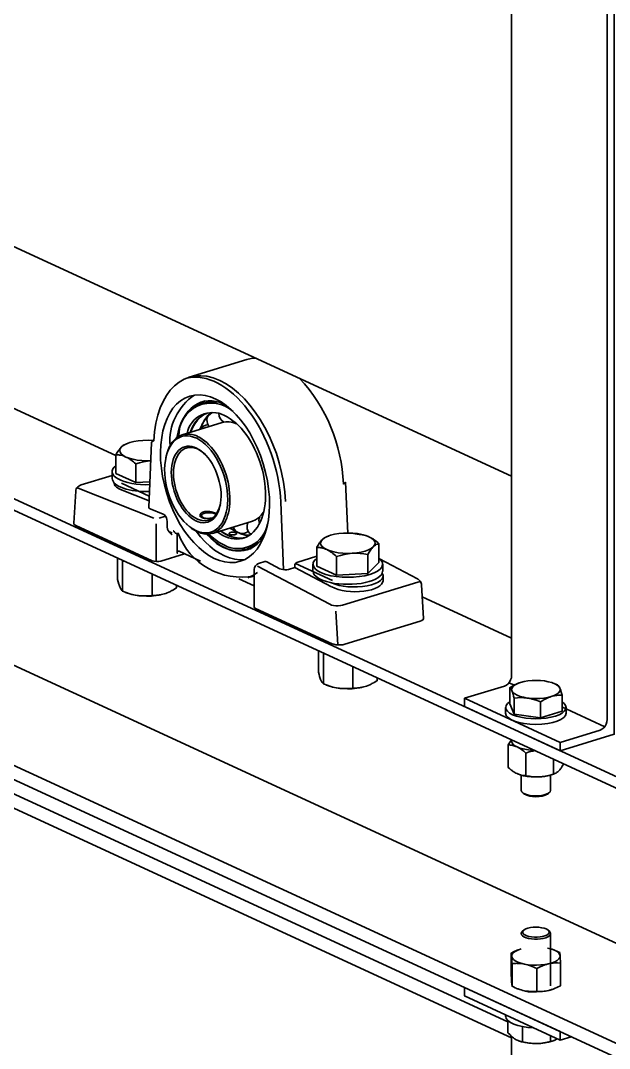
# Model space of a CAD drawing. Header units: millimetres. Extents: x -8400 to 8400, y -5940 to 5940.
# Drawn here: x 4802 to 4965.5, y 3191.5 to 3476.8 of the extents above; entities that cross this region are included whole.
import ezdxf

# ---------------------------------------------------------------- set-up
doc = ezdxf.new("R2010")
doc.units = ezdxf.units.MM
doc.layers.add('粗实线层', color=7, linetype='Continuous', lineweight=35)

msp = doc.modelspace()

# ---------------------------------------------------------------- linework, layer by layer
at = {"layer": '粗实线层', "linetype": 'Continuous', "lineweight": 35}
for points in [[(5429.862, 3051.702), (5429.862, 3053.599), (3411.605, 3984.607), (3427.906, 3989.587)], [(3411.605, 3984.607), (3411.605, 3982.709), (3411.713, 3981.976), (3412.025, 3981.39), (3412.506, 3981.015), (5429.848, 3050.429)], [(3415.693, 3912.533), (3413.26, 3911.334), (3412.732, 3910.979), (3412.27, 3910.477), (3411.911, 3909.865), (3411.683, 3909.194), (3411.605, 3908.517), (3411.605, 3906.619), (5429.862, 2975.612), (5429.862, 2977.51)], [(3412.133, 3910.275), (5430.389, 2979.268)], [(4938.35, 3662.71), (4938.35, 3295.018), (4938.283, 3294.392), (4938.088, 3293.768), (4937.777, 3293.189), (4937.371, 3292.693), (4936.899, 3292.315), (4936.392, 3292.081), (4925.298, 3288.691)], [(4964.906, 3658.013), (4964.906, 3282.768), (4964.839, 3282.142), (4964.644, 3281.518), (4964.333, 3280.939), (4963.927, 3280.443), (4963.455, 3280.065), (4962.948, 3279.83), (4951.854, 3276.441), (4951.854, 3274.101), (4966.864, 3278.687), (4966.864, 3657.109)], [(4478.241, 3562.576), (4938.353, 3350.329)], [(4451.743, 3458.539), (5424.763, 3009.692)], [(4467.611, 3411.505), (4472.831, 3413.1), (4937.333, 3198.829)], [(4938.353, 3194.355), (4467.611, 3411.505), (4467.611, 3372.506)], [(4828.476, 3356.036), (4740.903, 3396.433)], [(4864.866, 3382.707), (4848.812, 3377.801)], [(4867.248, 3383.129), (4866.039, 3382.989), (4864.866, 3382.707)], [(4853.149, 3371.228), (4851.147, 3370.111)], [(4849.101, 3362.493), (4849.688, 3363.885), (4850.397, 3365.115), (4851.219, 3366.167), (4852.144, 3367.029), (4853.161, 3367.691)], [(4849.201, 3362.523), (4849.739, 3363.787), (4850.379, 3364.915), (4851.114, 3365.897), (4851.936, 3366.722), (4852.837, 3367.382), (4853.808, 3367.868)], [(4855.196, 3368.013), (4854.167, 3367.162), (4853.252, 3366.085), (4852.467, 3364.8), (4851.822, 3363.324)], [(4858.019, 3365.218), (4846.914, 3361.825)], [(4854.039, 3367.198), (4853.161, 3366.035), (4852.419, 3364.731), (4851.879, 3363.482)], [(4861.982, 3364.892), (4860.954, 3365.244), (4859.942, 3365.416), (4858.959, 3365.408), (4858.018, 3365.218)], [(4831.714, 3359.451), (4831.217, 3359.261), (4830.821, 3359.075), (4830.626, 3358.955), (4830.43, 3358.815), (4830.233, 3358.653), (4830.034, 3358.469), (4829.985, 3358.419), (4829.935, 3358.368), (4829.91, 3358.342), (4829.886, 3358.316), (4829.861, 3358.289), (4829.836, 3358.262), (4829.737, 3358.151), (4829.638, 3358.035), (4829.442, 3357.789), (4829.247, 3357.524), (4828.86, 3356.944), (4828.477, 3356.308)], [(4838.314, 3354.65), (4836.997, 3354.614), (4835.684, 3354.664), (4834.414, 3354.8), (4833.226, 3355.016), (4832.156, 3355.306), (4831.238, 3355.662), (4830.496, 3356.072), (4829.957, 3356.524), (4829.634, 3357.005), (4829.539, 3357.499), (4829.674, 3357.992), (4830.034, 3358.469), (4830.61, 3358.914), (4831.383, 3359.316), (4832.331, 3359.661), (4833.423, 3359.94), (4834.627, 3360.142), (4835.908, 3360.263), (4837.465, 3360.296), (4839.008, 3360.209)], [(4839.006, 3360.156), (4838.555, 3359.934), (4838.385, 3359.643), (4837.601, 3341.616), (4837.695, 3341.419), (4837.981, 3341.25), (4841.601, 3339.82), (4841.94, 3339.606), (4842.249, 3339.249), (4842.496, 3338.789), (4842.655, 3338.271), (4842.71, 3337.75), (4842.71, 3336.365), (4842.713, 3336.264), (4842.718, 3336.166), (4842.728, 3336.07), (4842.742, 3335.975), (4842.758, 3335.882), (4842.778, 3335.791), (4842.79, 3335.747), (4842.802, 3335.702), (4842.815, 3335.658), (4842.829, 3335.615), (4842.891, 3335.447), (4842.963, 3335.288), (4843.043, 3335.139), (4843.132, 3334.997), (4843.18, 3334.929), (4843.229, 3334.863), (4843.279, 3334.797), (4843.331, 3334.734), (4843.438, 3334.612), (4843.549, 3334.496), (4843.663, 3334.383), (4843.779, 3334.274), (4843.838, 3334.221), (4843.897, 3334.167), (4843.927, 3334.141), (4843.957, 3334.115), (4843.971, 3334.101), (4843.986, 3334.088), (4844.001, 3334.075), (4844.016, 3334.062)], [(4833.997, 3348.54), (4828.477, 3351.086), (4828.477, 3356.308), (4828.816, 3356.289), (4829.158, 3356.254), (4829.243, 3356.243), (4829.33, 3356.231), (4829.415, 3356.218), (4829.502, 3356.203), (4829.674, 3356.172), (4829.847, 3356.135), (4830.193, 3356.048), (4830.54, 3355.941), (4830.888, 3355.812), (4831.238, 3355.662), (4831.588, 3355.489), (4831.939, 3355.295), (4831.983, 3355.268), (4832.027, 3355.242), (4832.071, 3355.216), (4832.115, 3355.189), (4832.203, 3355.134), (4832.291, 3355.079), (4832.465, 3354.964), (4832.638, 3354.845), (4832.982, 3354.596), (4833.323, 3354.331), (4833.661, 3354.052), (4833.997, 3353.762)], [(4853.211, 3356.408), (4852.167, 3357.271), (4851.094, 3357.894)], [(4837.912, 3348.776), (4833.997, 3348.54), (4833.997, 3353.762), (4835.061, 3354.086), (4836.133, 3354.349), (4836.673, 3354.454), (4837.217, 3354.54), (4838.167, 3354.64)], [(4842.426, 3355.855), (4842.354, 3355.528)], [(4827.434, 3350.535), (4818.814, 3347.902), (4818.481, 3347.78), (4818.177, 3347.609), (4817.881, 3347.369), (4817.628, 3347.074), (4817.465, 3346.795), (4817.367, 3346.491), (4817.351, 3346.351), (4817.35, 3346.208)], [(4827.434, 3351.607), (4827.434, 3349.658)], [(4827.972, 3348.464), (4827.972, 3348.35)], [(4837.684, 3343.529), (4829.779, 3346.653), (4829.145, 3346.944), (4828.638, 3347.266), (4828.27, 3347.612), (4828.046, 3347.976), (4827.972, 3348.35)], [(4837.74, 3344.826), (4830.014, 3348.39)], [(4847.551, 3328.779), (4840.948, 3326.762), (4840.368, 3326.647), (4839.714, 3326.624), (4839.087, 3326.696), (4838.581, 3326.853), (4817.342, 3336.651), (4817.023, 3336.84), (4816.829, 3337.052), (4816.773, 3337.274), (4817.318, 3346.17)], [(4817.686, 3347.152), (4817.983, 3347.005), (4839.033, 3338.686)], [(4875.051, 3324.363), (4874.267, 3343.118)], [(4840.492, 3338.704), (4842.254, 3339.242)], [(4856.37, 3339.966), (4856.316, 3339.992), (4856.235, 3340.028), (4856.15, 3340.064), (4856.061, 3340.099), (4855.966, 3340.135), (4855.918, 3340.152), (4855.868, 3340.169), (4855.818, 3340.187), (4855.767, 3340.204), (4855.663, 3340.237), (4855.555, 3340.269), (4855.445, 3340.3), (4855.332, 3340.331), (4855.303, 3340.338), (4855.275, 3340.345), (4855.245, 3340.353), (4855.217, 3340.36), (4855.157, 3340.374), (4855.099, 3340.387), (4854.98, 3340.413), (4854.86, 3340.436), (4854.739, 3340.458), (4854.617, 3340.478), (4854.555, 3340.487), (4854.494, 3340.496), (4854.431, 3340.503), (4854.369, 3340.511), (4854.245, 3340.523), (4854.122, 3340.533), (4854, 3340.541), (4853.879, 3340.545), (4853.758, 3340.546), (4853.638, 3340.545), (4853.579, 3340.543), (4853.519, 3340.54), (4853.461, 3340.536), (4853.403, 3340.532), (4853.29, 3340.521), (4853.179, 3340.506), (4853.071, 3340.488), (4852.966, 3340.467), (4852.915, 3340.455), (4852.864, 3340.442), (4852.839, 3340.435), (4852.814, 3340.429), (4852.789, 3340.422), (4852.765, 3340.414), (4852.67, 3340.383), (4852.58, 3340.349), (4852.494, 3340.312), (4852.413, 3340.272), (4852.336, 3340.229), (4852.264, 3340.184), (4852.197, 3340.136), (4852.135, 3340.086), (4852.079, 3340.035), (4852.029, 3339.981), (4851.984, 3339.926), (4851.944, 3339.869), (4851.936, 3339.855), (4851.927, 3339.84), (4851.919, 3339.825), (4851.911, 3339.811), (4851.897, 3339.781), (4851.883, 3339.752), (4851.862, 3339.692), (4851.846, 3339.633), (4851.836, 3339.573), (4851.833, 3339.513), (4851.833, 3339.483), (4851.835, 3339.453), (4851.839, 3339.423), (4851.844, 3339.394), (4851.858, 3339.335), (4851.879, 3339.277), (4851.905, 3339.221), (4851.937, 3339.166), (4851.975, 3339.113), (4852.019, 3339.061), (4852.043, 3339.035), (4852.069, 3339.01), (4852.096, 3338.986), (4852.125, 3338.962), (4852.185, 3338.917), (4852.251, 3338.874), (4852.322, 3338.834), (4852.399, 3338.796), (4852.48, 3338.761), (4852.566, 3338.729), (4852.655, 3338.7), (4852.749, 3338.674), (4852.846, 3338.652), (4852.947, 3338.632), (4852.973, 3338.627), (4852.999, 3338.623), (4853.026, 3338.619), (4853.053, 3338.615), (4853.106, 3338.608), (4853.161, 3338.601), (4853.271, 3338.59), (4853.383, 3338.583), (4853.498, 3338.578), (4853.615, 3338.575), (4853.675, 3338.575), (4853.734, 3338.576), (4853.795, 3338.577), (4853.856, 3338.579), (4853.978, 3338.585), (4854.1, 3338.593), (4854.222, 3338.603), (4854.345, 3338.615), (4854.468, 3338.63), (4854.592, 3338.646), (4854.623, 3338.651), (4854.654, 3338.655), (4854.685, 3338.66), (4854.716, 3338.664), (4854.777, 3338.674), (4854.838, 3338.684), (4855.027, 3338.718)], [(4852.357, 3339.726), (4852.049, 3339.466), (4851.888, 3339.278), (4851.833, 3339.082)], [(4856.336, 3339.744), (4856.208, 3339.832), (4856.054, 3339.912)], [(4866.378, 3337.858), (4867.264, 3338.226), (4868.083, 3338.769), (4868.826, 3339.477), (4869.482, 3340.344)], [(4839.643, 3326.627), (4839.643, 3337.077)], [(4847.973, 3337.138), (4848.215, 3336.908)], [(4855.274, 3334.466), (4866.378, 3337.859)], [(4843.289, 3334.785), (4843.673, 3334.772), (4844.071, 3334.532)], [(4845.517, 3334.416), (4845.517, 3328.938), (4845.588, 3329.295), (4845.782, 3329.491), (4846.048, 3329.473), (4851.992, 3326.731)], [(4864.268, 3327.214), (4862.897, 3327.144), (4861.486, 3327.288), (4860.049, 3327.645), (4858.599, 3328.212), (4857.225, 3328.937), (4855.863, 3329.841), (4854.522, 3330.914), (4853.216, 3332.148), (4851.954, 3333.534), (4850.747, 3335.058)], [(4863.732, 3333.093), (4862.52, 3333.073), (4861.271, 3333.271), (4860.001, 3333.684), (4858.725, 3334.308), (4857.461, 3335.134)], [(4864.368, 3333.307), (4863.291, 3333.168), (4862.175, 3333.212), (4861.032, 3333.436), (4859.874, 3333.839), (4858.713, 3334.417), (4857.562, 3335.164)], [(4860.182, 3335.965), (4861.542, 3335.101), (4862.912, 3334.475), (4864.271, 3334.093), (4865.6, 3333.963)], [(4860.315, 3335.805), (4861.294, 3335.23), (4863.132, 3334.361), (4865.001, 3333.814)], [(4887.482, 3333.726), (4886.985, 3333.536), (4886.588, 3333.349), (4886.394, 3333.23), (4886.198, 3333.09), (4886, 3332.928), (4885.802, 3332.743), (4885.752, 3332.694), (4885.703, 3332.643), (4885.678, 3332.617), (4885.653, 3332.591), (4885.628, 3332.564), (4885.603, 3332.537), (4885.504, 3332.426), (4885.406, 3332.31), (4885.21, 3332.063), (4885.014, 3331.799), (4884.628, 3331.219), (4884.245, 3330.583)], [(4891.675, 3334.538), (4892.225, 3334.56), (4892.772, 3334.561), (4893.316, 3334.541), (4893.856, 3334.501), (4894.928, 3334.367), (4895.992, 3334.172), (4896.33, 3334.152), (4896.672, 3334.118), (4896.758, 3334.107), (4896.844, 3334.095), (4896.93, 3334.082), (4897.016, 3334.067), (4897.189, 3334.036), (4897.361, 3333.999), (4897.707, 3333.912), (4898.055, 3333.805), (4898.403, 3333.676), (4898.752, 3333.526), (4899.102, 3333.353), (4899.454, 3333.158), (4899.498, 3333.132), (4899.542, 3333.106), (4899.586, 3333.079), (4899.63, 3333.053), (4899.718, 3332.998), (4899.805, 3332.942), (4899.979, 3332.828), (4900.152, 3332.709), (4900.496, 3332.459), (4900.837, 3332.194), (4901.176, 3331.916), (4901.512, 3331.626)], [(4898.299, 3333.717), (4898.275, 3333.726)], [(4889.765, 3322.815), (4884.245, 3325.36), (4884.245, 3330.583), (4884.584, 3330.563), (4884.925, 3330.529), (4885.011, 3330.518), (4885.097, 3330.506), (4885.183, 3330.492), (4885.269, 3330.478), (4885.442, 3330.446), (4885.614, 3330.41), (4885.96, 3330.323), (4886.307, 3330.215), (4886.656, 3330.087), (4887.005, 3329.936), (4887.355, 3329.764), (4887.707, 3329.569), (4887.751, 3329.543), (4887.795, 3329.517), (4887.839, 3329.491), (4887.883, 3329.464), (4887.971, 3329.409), (4888.058, 3329.354), (4888.232, 3329.239), (4888.406, 3329.12), (4888.749, 3328.871), (4889.091, 3328.606), (4889.429, 3328.327), (4889.765, 3328.037)], [(4898.398, 3328.558), (4898.782, 3329.196), (4899.168, 3329.775), (4899.363, 3330.04), (4899.559, 3330.286), (4899.757, 3330.512), (4899.955, 3330.719), (4900.004, 3330.767), (4900.054, 3330.814), (4900.079, 3330.837), (4900.104, 3330.859), (4900.128, 3330.881), (4900.153, 3330.903), (4900.252, 3330.987), (4900.351, 3331.066), (4900.547, 3331.206), (4900.742, 3331.325), (4901.129, 3331.508), (4901.512, 3331.626), (4901.512, 3326.403), (4898.398, 3323.336)], [(4863.449, 3329.993), (4865.985, 3330.194)], [(4878.146, 3325.017), (4878.13, 3325.414), (4878.201, 3325.839), (4878.427, 3326.203), (4878.749, 3326.409), (4884.245, 3328.088)], [(4828.939, 3327.624), (4828.939, 3321.662), (4829.111, 3321.003), (4829.283, 3320.402), (4829.37, 3320.127), (4829.458, 3319.87), (4829.546, 3319.632), (4829.634, 3319.415), (4829.656, 3319.364), (4829.679, 3319.314), (4829.69, 3319.29), (4829.7, 3319.266), (4829.711, 3319.242), (4829.723, 3319.219), (4829.767, 3319.13), (4829.811, 3319.046), (4829.898, 3318.895), (4829.985, 3318.765), (4830.158, 3318.56), (4830.329, 3318.421)], [(4830.329, 3326.682), (4830.24, 3327.031)], [(4830.857, 3326.75), (4830.329, 3326.682), (4830.329, 3318.421), (4831.335, 3318.017), (4832.351, 3317.674), (4832.862, 3317.528), (4833.376, 3317.401), (4833.894, 3317.295), (4834.414, 3317.21), (4835.684, 3317.074), (4836.997, 3317.024), (4838.314, 3317.06), (4839.594, 3317.181), (4840.798, 3317.383), (4841.891, 3317.661)], [(4867.751, 3325.376), (4887.873, 3314.764), (4888.354, 3314.567), (4888.935, 3314.424), (4889.575, 3314.344), (4890.232, 3314.333), (4890.862, 3314.392), (4891.421, 3314.517), (4912.305, 3320.897), (4912.676, 3321.038), (4912.962, 3321.21)], [(4878.339, 3326.098), (4888.601, 3321.364)], [(4883.202, 3325.882), (4883.202, 3323.932)], [(4913.302, 3320.151), (4913.312, 3320.244), (4913.313, 3320.336), (4913.255, 3320.651), (4913.124, 3320.95), (4912.976, 3321.191), (4912.799, 3321.405), (4912.597, 3321.59), (4912.374, 3321.747), (4912.307, 3321.786), (4912.238, 3321.824), (4901.677, 3327.394)], [(4902.554, 3323.932), (4902.554, 3325.882)], [(4838.5, 3323.214), (4838.5, 3317.252), (4837.496, 3317.137), (4836.48, 3317.083), (4835.969, 3317.084), (4835.453, 3317.104), (4835.195, 3317.123), (4834.935, 3317.146), (4834.87, 3317.153), (4834.805, 3317.16), (4834.74, 3317.168), (4834.675, 3317.175), (4834.544, 3317.192), (4834.414, 3317.21), (4832.97, 3317.486), (4831.714, 3317.872), (4831.175, 3318.078)], [(4865.117, 3322.101), (4866.501, 3322.754), (4867.802, 3323.623)], [(4865.776, 3322.278), (4866.884, 3322.616)], [(4902.67, 3321.325), (4902.67, 3322.602)], [(4845.282, 3320.086), (4845.282, 3319.324), (4844.866, 3319.061), (4844.446, 3318.809), (4844.341, 3318.748), (4844.235, 3318.688), (4844.129, 3318.63), (4844.023, 3318.572), (4843.811, 3318.46), (4843.599, 3318.352), (4843.174, 3318.149), (4842.748, 3317.966), (4842.32, 3317.803), (4841.891, 3317.661), (4841.46, 3317.541), (4841.028, 3317.441), (4840.974, 3317.43), (4840.92, 3317.42), (4840.866, 3317.409), (4840.812, 3317.399), (4840.704, 3317.381), (4840.597, 3317.363), (4840.383, 3317.332), (4840.17, 3317.306), (4839.747, 3317.268), (4839.328, 3317.247), (4838.912, 3317.243), (4838.5, 3317.252)], [(4866.884, 3319.861), (4862.596, 3321.839)], [(4842.507, 3317.872), (4842.54, 3317.885)], [(4938.345, 3305.355), (4913.495, 3316.818)], [(4890.077, 3303.486), (4889.531, 3312.886)], [(4884.707, 3301.899), (4884.707, 3295.937), (4884.878, 3295.278), (4885.051, 3294.677), (4885.138, 3294.401), (4885.225, 3294.144), (4885.313, 3293.907), (4885.402, 3293.69), (4885.424, 3293.638), (4885.446, 3293.589), (4885.457, 3293.564), (4885.468, 3293.54), (4885.479, 3293.517), (4885.49, 3293.494), (4885.534, 3293.405), (4885.578, 3293.321), (4885.666, 3293.17), (4885.753, 3293.039), (4885.925, 3292.835), (4886.096, 3292.696)], [(4886.096, 3300.957), (4886.008, 3301.305)], [(4886.624, 3301.025), (4886.096, 3300.957), (4886.096, 3292.696), (4887.103, 3292.292), (4888.118, 3291.949), (4888.63, 3291.803), (4889.144, 3291.677), (4889.661, 3291.57), (4890.181, 3291.485), (4891.452, 3291.349), (4892.765, 3291.299), (4894.081, 3291.334), (4895.361, 3291.456), (4896.566, 3291.658), (4897.658, 3291.936)], [(4894.267, 3297.489), (4894.267, 3291.527), (4893.263, 3291.411), (4892.248, 3291.358), (4891.737, 3291.359), (4891.221, 3291.379), (4890.962, 3291.398), (4890.703, 3291.421), (4890.638, 3291.428), (4890.573, 3291.435), (4890.508, 3291.442), (4890.442, 3291.45), (4890.312, 3291.467), (4890.181, 3291.485), (4888.737, 3291.761), (4887.482, 3292.147), (4886.943, 3292.352)], [(4901.05, 3294.36), (4901.05, 3293.599), (4900.634, 3293.336), (4900.214, 3293.084), (4900.108, 3293.023), (4900.003, 3292.963), (4899.897, 3292.904), (4899.791, 3292.846), (4899.579, 3292.734), (4899.367, 3292.626), (4898.942, 3292.424), (4898.516, 3292.241), (4898.088, 3292.078), (4897.658, 3291.936), (4897.228, 3291.816), (4896.796, 3291.716), (4896.742, 3291.705), (4896.687, 3291.694), (4896.633, 3291.684), (4896.579, 3291.674), (4896.472, 3291.655), (4896.364, 3291.638), (4896.151, 3291.607), (4895.938, 3291.581), (4895.515, 3291.542), (4895.095, 3291.522), (4894.68, 3291.517), (4894.267, 3291.527)], [(4898.275, 3292.147), (4898.308, 3292.159)], [(4939.096, 3292.334), (4937.644, 3293.004)], [(4940.853, 3293.071), (4940.472, 3292.944), (4940.091, 3292.8), (4939.712, 3292.637), (4939.334, 3292.457), (4939.146, 3292.361), (4938.957, 3292.262), (4938.863, 3292.21), (4938.769, 3292.157), (4938.675, 3292.105), (4938.581, 3292.051), (4938.208, 3291.827), (4937.838, 3291.592)], [(4939.073, 3284.278), (4937.838, 3287.158), (4937.838, 3291.592), (4937.99, 3291.468), (4938.144, 3291.287), (4938.221, 3291.171), (4938.299, 3291.037), (4938.377, 3290.883), (4938.456, 3290.709), (4938.476, 3290.663), (4938.495, 3290.615), (4938.515, 3290.566), (4938.535, 3290.516), (4938.574, 3290.412), (4938.613, 3290.304), (4938.691, 3290.075), (4938.768, 3289.83), (4938.922, 3289.296), (4939.073, 3288.711)], [(4940.305, 3292.884), (4940.276, 3292.872)], [(4950.381, 3292.7), (4949.899, 3292.884)], [(4951.854, 3276.441), (4925.298, 3288.691), (4925.298, 3286.351), (4951.854, 3274.101)], [(4946.337, 3287.673), (4946.706, 3287.906), (4947.079, 3288.13), (4947.173, 3288.185), (4947.267, 3288.238), (4947.361, 3288.29), (4947.455, 3288.341), (4947.643, 3288.441), (4947.832, 3288.538), (4948.21, 3288.717), (4948.589, 3288.88), (4948.969, 3289.025), (4949.351, 3289.15), (4949.733, 3289.258), (4950.118, 3289.346), (4950.166, 3289.356), (4950.214, 3289.365), (4950.262, 3289.375), (4950.31, 3289.383), (4950.406, 3289.4), (4950.501, 3289.416), (4950.691, 3289.443), (4950.88, 3289.466), (4951.256, 3289.5), (4951.629, 3289.519), (4951.998, 3289.523), (4952.365, 3289.514), (4952.365, 3285.08), (4946.337, 3283.238)], [(4936.687, 3286.119), (4936.687, 3284.56)], [(4964.2, 3280.754), (4952.26, 3286.262)], [(4953.516, 3284.56), (4953.516, 3286.119)], [(4937.428, 3275.74), (4937.769, 3276.307), (4938.113, 3276.822), (4938.36, 3277.152)], [(4944.669, 3274.239), (4943.574, 3274.3), (4942.52, 3274.427), (4941.536, 3274.617), (4940.648, 3274.866), (4939.881, 3275.166), (4939.255, 3275.508), (4938.787, 3275.885), (4938.49, 3276.286), (4938.372, 3276.699), (4938.437, 3277.114)], [(4942.334, 3267.183), (4942.035, 3267.199), (4941.735, 3267.229), (4941.432, 3267.274), (4941.126, 3267.334), (4940.972, 3267.37), (4940.817, 3267.412), (4940.739, 3267.434), (4940.661, 3267.457), (4940.622, 3267.469), (4940.583, 3267.482), (4940.544, 3267.494), (4940.505, 3267.508), (4940.193, 3267.623), (4939.881, 3267.757), (4939.57, 3267.91), (4939.261, 3268.081), (4938.953, 3268.27), (4938.645, 3268.476), (4938.491, 3268.586), (4938.338, 3268.699), (4938.261, 3268.757), (4938.185, 3268.816), (4938.108, 3268.875), (4938.032, 3268.936), (4937.728, 3269.186), (4937.428, 3269.446), (4937.428, 3275.74), (4937.728, 3275.723), (4938.032, 3275.693), (4938.108, 3275.683), (4938.185, 3275.671), (4938.261, 3275.66), (4938.338, 3275.647), (4938.491, 3275.619), (4938.645, 3275.587), (4938.953, 3275.509), (4939.261, 3275.414), (4939.57, 3275.299), (4939.881, 3275.166), (4940.193, 3275.012), (4940.505, 3274.839), (4940.544, 3274.816), (4940.583, 3274.793), (4940.622, 3274.769), (4940.661, 3274.745), (4940.739, 3274.697), (4940.817, 3274.647), (4940.972, 3274.545), (4941.126, 3274.44), (4941.432, 3274.218), (4941.735, 3273.983), (4942.035, 3273.735), (4942.334, 3273.477)], [(4944.926, 3274.128), (4944.231, 3273.998), (4943.277, 3273.765), (4942.334, 3273.477), (4942.334, 3267.183), (4943.279, 3267.009), (4944.233, 3266.89), (4944.713, 3266.855), (4945.196, 3266.837), (4945.682, 3266.837), (4946.171, 3266.857), (4945.001, 3266.825), (4943.834, 3266.871), (4942.705, 3266.991), (4941.649, 3267.183), (4940.698, 3267.441), (4939.881, 3267.757)], [(4950.008, 3271.776), (4950.008, 3267.646), (4949.065, 3267.359), (4948.112, 3267.125), (4947.631, 3267.031), (4947.148, 3266.954), (4946.904, 3266.923), (4946.661, 3266.897), (4946.538, 3266.885), (4946.416, 3266.874), (4946.293, 3266.865), (4946.171, 3266.857), (4947.54, 3266.997), (4948.802, 3267.241), (4949.899, 3267.579), (4950.343, 3267.749)], [(4952.776, 3270.499), (4952.776, 3270.373), (4952.435, 3269.807), (4952.092, 3269.292), (4951.918, 3269.057), (4951.744, 3268.838), (4951.656, 3268.734), (4951.568, 3268.636), (4951.524, 3268.588), (4951.48, 3268.542), (4951.436, 3268.496), (4951.392, 3268.452), (4951.215, 3268.288), (4951.04, 3268.144), (4950.866, 3268.02), (4950.693, 3267.913), (4950.349, 3267.751), (4950.008, 3267.646)], [(4940.283, 3267.587), (4940.305, 3267.579)], [(4941.008, 3267.346), (4941.008, 3263.103)], [(4949.196, 3263.103), (4949.196, 3267.346)], [(4941.733, 3224.29), (4941.358, 3223.973), (4941.095, 3223.667), (4941.008, 3223.348), (4941.098, 3223.028), (4941.363, 3222.723), (4941.792, 3222.446), (4942.364, 3222.207), (4943.056, 3222.019), (4943.838, 3221.888), (4944.674, 3221.821), (4945.529, 3221.821), (4946.365, 3221.888), (4947.147, 3222.019), (4947.839, 3222.207), (4948.412, 3222.446), (4948.84, 3222.723), (4949.105, 3223.028), (4949.196, 3223.348), (4949.108, 3223.667), (4948.845, 3223.972)], [(4948.845, 3223.973), (4948.471, 3224.29)], [(4949.196, 3208.807), (4949.196, 3223.35)], [(4941.907, 3207.467), (4941.474, 3207.565), (4941.043, 3207.68), (4940.612, 3207.815), (4940.183, 3207.965), (4939.969, 3208.047), (4939.755, 3208.133), (4939.649, 3208.178), (4939.542, 3208.223), (4939.435, 3208.269), (4939.329, 3208.316), (4938.905, 3208.511), (4938.486, 3208.717), (4938.486, 3215.011), (4938.905, 3215.048), (4939.329, 3215.072), (4939.435, 3215.076), (4939.542, 3215.079), (4939.649, 3215.081), (4939.755, 3215.082), (4939.969, 3215.081), (4940.183, 3215.076), (4940.612, 3215.053), (4941.043, 3215.013), (4941.474, 3214.954), (4941.907, 3214.876), (4942.984, 3214.702), (4944.126, 3214.6), (4945.297, 3214.575), (4946.462, 3214.626), (4947.587, 3214.752), (4948.635, 3214.95), (4949.057, 3215.038), (4949.476, 3215.106), (4949.892, 3215.155), (4950.306, 3215.186), (4951.128, 3215.201), (4951.943, 3215.158), (4951.916, 3215.747), (4951.887, 3216.286), (4951.873, 3216.533), (4951.859, 3216.764), (4951.852, 3216.873), (4951.845, 3216.978), (4951.841, 3217.029), (4951.838, 3217.079), (4951.834, 3217.127), (4951.83, 3217.174), (4951.816, 3217.35), (4951.801, 3217.506), (4951.788, 3217.642), (4951.773, 3217.76), (4951.745, 3217.947), (4951.717, 3218.075), (4951.301, 3218.28), (4950.882, 3218.473), (4950.459, 3218.655), (4950.033, 3218.822), (4949.818, 3218.9), (4949.602, 3218.974), (4949.494, 3219.01), (4949.385, 3219.044), (4949.331, 3219.061), (4949.276, 3219.078), (4949.222, 3219.094), (4949.167, 3219.11), (4948.731, 3219.227), (4948.297, 3219.325)], [(4938.486, 3215.011), (4938.458, 3215.602), (4938.43, 3216.14), (4938.416, 3216.387), (4938.402, 3216.618), (4938.388, 3216.831), (4938.373, 3217.027), (4938.51, 3216.59), (4938.846, 3216.168), (4939.372, 3215.774), (4940.073, 3215.421), (4940.926, 3215.118), (4941.907, 3214.876), (4942.341, 3214.779), (4942.777, 3214.661), (4942.831, 3214.645), (4942.886, 3214.629), (4942.94, 3214.612), (4942.995, 3214.596), (4943.103, 3214.561), (4943.212, 3214.526), (4943.428, 3214.452), (4943.643, 3214.373), (4944.069, 3214.206), (4944.492, 3214.025), (4944.911, 3213.832), (4945.328, 3213.626)], [(4949.196, 3219.106), (4950.076, 3218.803), (4950.799, 3218.447), (4951.342, 3218.048), (4951.69, 3217.619), (4951.83, 3217.174), (4951.762, 3216.734), (4951.491, 3216.306), (4951.027, 3215.901), (4950.382, 3215.533), (4949.576, 3215.212), (4948.635, 3214.95), (4948.53, 3214.925), (4948.424, 3214.899), (4948.319, 3214.871), (4948.213, 3214.842), (4948.003, 3214.781), (4947.794, 3214.716), (4947.377, 3214.572), (4946.962, 3214.412), (4946.141, 3214.045), (4945.328, 3213.626), (4945.328, 3207.332), (4946.142, 3207.29), (4946.964, 3207.304), (4947.378, 3207.335), (4947.795, 3207.385), (4948.214, 3207.453), (4948.635, 3207.541), (4948.74, 3207.566), (4948.846, 3207.592), (4948.951, 3207.62), (4949.057, 3207.648), (4949.267, 3207.709), (4949.477, 3207.775), (4949.894, 3207.918), (4950.308, 3208.078), (4951.13, 3208.445), (4951.943, 3208.864), (4951.943, 3215.158)], [(4950.121, 3218.789), (4949.899, 3218.874)], [(4954.905, 3194.706), (4951.854, 3193.774), (4951.854, 3196.113), (4925.298, 3208.364), (4925.298, 3206.024), (4951.854, 3193.774)], [(4940.083, 3208.003), (4940.305, 3207.919)], [(4945.328, 3207.332), (4944.911, 3207.296), (4944.492, 3207.272), (4944.069, 3207.262), (4943.643, 3207.268), (4943.428, 3207.276), (4943.212, 3207.29), (4943.103, 3207.298), (4942.995, 3207.308), (4942.94, 3207.313), (4942.886, 3207.318), (4942.831, 3207.324), (4942.777, 3207.33), (4942.341, 3207.389), (4941.907, 3207.467), (4942.984, 3207.293), (4944.126, 3207.191), (4945.297, 3207.166), (4946.462, 3207.217), (4947.587, 3207.343), (4948.635, 3207.541), (4949.297, 3207.716), (4949.899, 3207.919), (4950.042, 3207.973)], [(4944.847, 3207.166), (4943.897, 3207.131), (4943, 3207.191), (4942.193, 3207.345), (4941.512, 3207.585)], [(4936.687, 3200.77), (4936.687, 3200.333)], [(4941.412, 3197.494), (4941.412, 3193.331), (4940.91, 3193.406), (4940.403, 3193.538), (4940.148, 3193.629), (4939.89, 3193.739), (4939.632, 3193.867), (4939.372, 3194.016), (4939.307, 3194.056), (4939.242, 3194.097), (4939.177, 3194.14), (4939.112, 3194.184), (4938.983, 3194.275), (4938.853, 3194.37), (4938.596, 3194.574), (4938.34, 3194.794), (4937.834, 3195.279), (4937.333, 3195.814), (4937.333, 3199.12)], [(4938.35, 3194.786), (4938.35, 2827.094), (4938.283, 2826.468), (4938.088, 2825.844), (4937.777, 2825.264), (4937.371, 2824.769), (4936.899, 2824.39), (4936.392, 2824.156), (4925.298, 2820.766), (4951.854, 2808.516)], [(4940.18, 3193.617), (4940.305, 3193.569), (4941.143, 3193.298), (4942.087, 3193.082), (4943.114, 3192.928), (4944.193, 3192.838), (4945.297, 3192.816), (4945.792, 3192.831), (4946.284, 3192.865), (4946.773, 3192.918), (4947.259, 3192.988), (4948.225, 3193.174), (4949.182, 3193.416)], [(4949.899, 3193.569), (4950.097, 3193.645)]]:
    msp.add_lwpolyline(points, dxfattribs=at)
for points in [[(4892.846, 3334.558), (4892.257, 3348.651), (4892.099, 3348.403), (4891.636, 3348.19, 0.1802512), (4879.448, 3377.502)], [(4854.222, 3334.266), (4855.649, 3332.998), (4857.115, 3331.953), (4858.599, 3331.145, 0.4970576), (4870.577, 3336.984)], [(4844.365, 3335.166), (4844.379, 3335.16), (4844.435, 3335.128), (4844.525, 3335.06), (4844.641, 3334.952), (4844.768, 3334.806), (4844.871, 3334.667), (4844.981, 3334.499), (4845.25, 3334.39), (4845.747, 3334.474, 0.3684382), (4866.884, 3322.689)], [(4869.724, 3333.966, -0.4183322), (4858.599, 3330.551), (4857.323, 3331.229), (4856.059, 3332.076), (4854.816, 3333.088), (4853.608, 3334.253)], [(4862.979, 3334.45, 0.1260225), (4864.231, 3334.507, 0.1105193), (4865.19, 3335.052)], [(4913.324, 3320.217), (4913.869, 3310.822), (4913.771, 3310.538), (4913.451, 3310.279), (4912.941, 3310.067), (4892.058, 3303.686), (4891.496, 3303.556), (4890.864, 3303.486), (4890.205, 3303.48), (4889.562, 3303.537), (4888.981, 3303.655), (4888.5, 3303.826), (4867.262, 3313.623), (4866.981, 3313.811), (4866.884, 3314.022), (4866.884, 3324.472, -0.3298032), (4868.075, 3326.081), (4869.837, 3326.619), (4870.099, 3326.639), (4870.377, 3326.546), (4873.996, 3324.637), (4874.389, 3324.483), (4874.872, 3324.383), (4875.397, 3324.347), (4875.912, 3324.378), (4876.368, 3324.474), (4878.146, 3325.017), (4888.365, 3319.628)], [(4952.365, 3289.514), (4952.213, 3290.1), (4952.06, 3290.634), (4951.982, 3290.879), (4951.904, 3291.108), (4951.827, 3291.319), (4951.748, 3291.512, 0.1137502), (4951.13, 3292.395), (4950.379, 3292.7)], [(4941.358, 3262.48), (4941.733, 3262.163, 0.2479342), (4948.471, 3262.163), (4948.845, 3262.48)], [(4941.008, 3219.106), (4940.076, 3218.782), (4939.323, 3218.397), (4938.777, 3217.966), (4938.457, 3217.504), (4938.373, 3217.027, 0.0265751), (4938.26, 3217.929)], [(4940.305, 3218.874), (4940.162, 3218.819), (4939.898, 3218.714), (4939.075, 3218.348), (4938.26, 3217.929), (4938.26, 3211.634), (4938.288, 3211.044), (4938.317, 3210.505), (4938.33, 3210.258), (4938.344, 3210.028), (4938.359, 3209.814), (4938.373, 3209.618, 0.0264968), (4938.486, 3208.717)], [(4941.412, 3193.331, 0.0704332), (4945.297, 3192.816), (4946.462, 3192.867), (4947.587, 3192.993), (4948.635, 3193.191), (4949.576, 3193.454), (4950.382, 3193.775), (4951.027, 3194.143), (4950.792, 3193.989), (4950.557, 3193.854), (4950.528, 3193.839), (4950.498, 3193.824), (4950.469, 3193.809), (4950.44, 3193.794), (4950.381, 3193.766), (4950.323, 3193.739), (4950.206, 3193.688), (4950.091, 3193.642), (4949.86, 3193.563), (4949.633, 3193.5), (4949.406, 3193.451), (4949.182, 3193.416), (4949.182, 3195.006)]]:
    msp.add_lwpolyline(points, format="xyb", dxfattribs=at)
for points in [[(4860.133, 3334.14), (4860.202, 3334.111), (4860.278, 3334.086), (4860.318, 3334.075), (4860.36, 3334.064), (4860.382, 3334.059), (4860.404, 3334.054), (4860.426, 3334.05), (4860.449, 3334.046), (4860.542, 3334.031), (4860.639, 3334.02), (4860.663, 3334.018), (4860.688, 3334.017), (4860.714, 3334.015), (4860.739, 3334.013), (4860.79, 3334.012), (4860.841, 3334.01), (4860.944, 3334.011), (4861.046, 3334.015), (4861.073, 3334.017), (4861.098, 3334.019), (4861.124, 3334.021), (4861.149, 3334.023), (4861.2, 3334.029), (4861.249, 3334.035), (4861.298, 3334.042), (4861.346, 3334.049), (4861.37, 3334.053), (4861.394, 3334.058), (4861.417, 3334.062), (4861.44, 3334.067), (4861.529, 3334.088), (4861.612, 3334.111), (4861.651, 3334.123), (4861.689, 3334.137), (4861.707, 3334.144), (4861.725, 3334.15), (4861.742, 3334.157), (4861.759, 3334.165), (4861.82, 3334.194), (4861.874, 3334.225), (4861.886, 3334.234), (4861.897, 3334.241), (4861.908, 3334.25), (4861.919, 3334.258), (4861.937, 3334.275), (4861.954, 3334.292), (4861.979, 3334.327), (4861.994, 3334.363), (4861.999, 3334.381), (4862, 3334.398), (4861.999, 3334.417), (4861.995, 3334.435), (4861.989, 3334.452), (4861.981, 3334.47), (4861.97, 3334.488), (4861.956, 3334.506), (4861.922, 3334.541), (4861.879, 3334.574), (4861.866, 3334.583), (4861.853, 3334.591), (4861.84, 3334.599), (4861.826, 3334.607), (4861.796, 3334.623), (4861.764, 3334.638), (4861.695, 3334.667), (4861.62, 3334.694), (4861.599, 3334.701), (4861.579, 3334.707), (4861.558, 3334.713), (4861.536, 3334.718), (4861.493, 3334.73), (4861.448, 3334.741), (4861.403, 3334.75), (4861.356, 3334.759), (4861.332, 3334.763), (4861.308, 3334.767), (4861.283, 3334.771), (4861.259, 3334.775), (4861.158, 3334.787), (4861.057, 3334.796), (4861.005, 3334.799), (4860.954, 3334.801), (4860.927, 3334.801), (4860.902, 3334.802), (4860.876, 3334.802), (4860.85, 3334.802), (4860.748, 3334.799), (4860.649, 3334.791), (4860.623, 3334.789), (4860.599, 3334.786), (4860.574, 3334.784), (4860.551, 3334.78), (4860.503, 3334.774), (4860.457, 3334.765), (4860.369, 3334.746), (4860.285, 3334.724), (4860.265, 3334.717), (4860.246, 3334.711), (4860.227, 3334.705), (4860.208, 3334.697), (4860.173, 3334.683), (4860.139, 3334.668), (4860.107, 3334.653), (4860.077, 3334.636), (4860.049, 3334.619), (4860.023, 3334.601), (4859.978, 3334.564), (4859.943, 3334.525), (4859.93, 3334.505), (4859.918, 3334.485), (4859.909, 3334.464), (4859.902, 3334.443), (4859.897, 3334.402), (4859.901, 3334.361), (4859.904, 3334.351), (4859.907, 3334.341), (4859.911, 3334.331), (4859.916, 3334.32), (4859.927, 3334.3), (4859.94, 3334.28), (4859.956, 3334.261), (4859.975, 3334.242), (4859.985, 3334.233), (4859.995, 3334.224), (4860.006, 3334.215), (4860.018, 3334.206), (4860.071, 3334.171)], [(4899.955, 3330.719), (4899.379, 3330.273), (4898.606, 3329.871), (4897.658, 3329.526), (4896.566, 3329.248), (4895.361, 3329.045), (4894.081, 3328.924), (4892.765, 3328.888), (4891.452, 3328.939), (4890.181, 3329.074), (4888.994, 3329.291), (4887.924, 3329.581), (4887.005, 3329.936), (4886.264, 3330.347), (4885.724, 3330.799), (4885.402, 3331.279), (4885.307, 3331.774), (4885.441, 3332.267), (4885.802, 3332.743), (4886.377, 3333.19), (4887.151, 3333.591), (4888.098, 3333.936), (4889.191, 3334.214), (4890.395, 3334.417), (4891.675, 3334.538), (4892.992, 3334.574), (4894.305, 3334.523), (4895.575, 3334.388), (4896.763, 3334.171), (4897.833, 3333.881), (4898.752, 3333.526), (4899.493, 3333.116), (4900.033, 3332.663), (4900.355, 3332.183), (4900.45, 3331.688), (4900.315, 3331.195)], [(4894.081, 3328.924), (4894.219, 3328.932), (4894.356, 3328.938), (4894.425, 3328.941), (4894.494, 3328.943), (4894.563, 3328.945), (4894.632, 3328.946), (4894.906, 3328.95), (4895.179, 3328.947), (4895.724, 3328.927), (4896.264, 3328.887), (4897.337, 3328.753), (4898.398, 3328.558), (4898.398, 3323.336), (4889.765, 3322.815), (4889.765, 3328.037), (4890.828, 3328.361), (4891.901, 3328.623), (4892.441, 3328.729), (4892.985, 3328.814), (4893.531, 3328.88)], [(4947.499, 3293.472), (4948.555, 3293.28), (4949.506, 3293.022), (4950.323, 3292.706), (4950.981, 3292.341), (4951.461, 3291.939), (4951.748, 3291.512), (4951.832, 3291.073), (4951.712, 3290.635), (4951.392, 3290.211), (4950.88, 3289.814), (4950.193, 3289.457), (4949.351, 3289.15), (4948.38, 3288.903), (4947.309, 3288.723), (4946.171, 3288.615), (4945.001, 3288.584), (4943.834, 3288.629), (4942.705, 3288.749), (4941.649, 3288.941), (4940.698, 3289.199), (4939.881, 3289.515), (4939.223, 3289.88), (4938.742, 3290.282), (4938.456, 3290.709), (4938.371, 3291.148), (4938.491, 3291.587), (4938.812, 3292.01), (4939.323, 3292.407), (4940.011, 3292.764), (4940.853, 3293.071), (4941.824, 3293.318), (4942.895, 3293.498), (4944.032, 3293.606), (4945.203, 3293.637), (4946.37, 3293.592)], [(4942.705, 3288.749), (4942.82, 3288.732), (4942.937, 3288.713), (4943.052, 3288.694), (4943.168, 3288.673), (4943.399, 3288.628), (4943.629, 3288.578), (4944.086, 3288.466), (4944.542, 3288.336), (4945.443, 3288.03), (4946.337, 3287.673), (4946.337, 3283.238), (4939.073, 3284.278), (4939.073, 3288.711), (4939.968, 3288.815), (4940.871, 3288.861), (4941.325, 3288.861), (4941.782, 3288.843), (4942.242, 3288.806)], [(4941.858, 3224.386), (4941.558, 3224.109), (4941.424, 3223.814), (4941.461, 3223.515), (4941.669, 3223.226), (4942.037, 3222.961), (4942.549, 3222.732), (4943.18, 3222.549), (4943.9, 3222.422), (4944.677, 3222.355), (4945.474, 3222.353), (4946.254, 3222.415), (4946.979, 3222.539), (4947.617, 3222.718), (4948.137, 3222.945), (4948.515, 3223.208), (4948.734, 3223.496), (4948.783, 3223.795), (4948.659, 3224.09), (4948.37, 3224.368), (4947.927, 3224.617), (4947.352, 3224.825), (4946.673, 3224.981), (4945.919, 3225.078), (4945.128, 3225.113), (4944.335, 3225.083), (4943.578, 3224.989), (4942.893, 3224.837), (4942.31, 3224.632)]]:
    msp.add_lwpolyline(points, close=True, dxfattribs=at)
for centre, radius, start, end in [((4858.853, 3360.033), 15.41, 123.62013, 184.56171), ((4855.393, 3361.504), 9.524, 72.7975, 180.81982), ((4854.943, 3361.626), 9.014, 47.68021, 181.4108), ((4855.294, 3360.792), 7.215, 62.73988, 168.55173), ((4856.264, 3365.884), 2.524, 130.23944, 224.1388), ((4859.581, 3367.609), 2.524, 176.50607, 244.21495), ((4859.582, 3367.608), 2.523, 294.76182, 307.96221), ((4854.048, 3362.036), 2.524, 88.46875, 148.75185), ((4870.723, 3337.983), 2.524, 153.88433, 198.61508), ((4870.732, 3337.968), 2.541, 120.64857, 124.52593), ((4863.494, 3336.921), 2.525, 195.78152, 236.41701), ((4867.406, 3336.259), 2.524, 150.53007, 234.40912), ((4867.41, 3336.272), 2.511, 69.68226, 76.19643), ((4862.098, 3338.936), 9.22, 210.48054, 323.88049)]:
    msp.add_arc(centre, radius, start, end, dxfattribs=at)
for centre, major_axis, ratio, start_param, end_param in [((4857.294, 3350.04), (-8.483, 27.761), 0.5850526, 4.293596, 7.3102017), ((4855.989, 3349.639), (-8.481, 27.763), 0.5850195, 4.3022075, 6.2430366), ((4858.614, 3350.409), (-6.288, 20.549), 0.5846094, 5.8006778, 7.1407514), ((4858.599, 3350.438), (-5.285, 17.298), 0.5850605, 2.4828225, 5.8019586), ((4851.069, 3348.21), (-4.151, 13.616), 0.5866392, 5.8011295, 7.0914994), ((4851.094, 3348.145), (-3.074, 10.06), 0.5850661, 5.8018596, 10.2305382), ((4851.094, 3348.145), (-4.178, 13.678), 0.5850438, 2.335865, 5.8020231), ((4837.116, 3351.607), (9.69, 0.001), 0.3752528, 2.6730651, 4.791158), ((4837.09, 3349.649), (-9.624, 0.008), 0.3753353, 6.283062, 7.9271483), ((4854.357, 3339.394), (2.17, 0), 0.3753436, 0.6830118, 4.5768038), ((4892.878, 3325.882), (9.661, 0), 0.3753696, 2.6728378, 6.7517416), ((4892.878, 3323.931), (-9.645, 0), 0.3752948, 6.2829488, 9.4250239), ((4894.616, 3322.601), (8.061, 0.002), 0.3753959, 3.8239056, 6.5301828), ((4894.618, 3321.532), (-8.024, 0.25), 0.4070302, 0.6943128, 3.1551085), ((4945.102, 3286.119), (-8.379, 0), 0.3754503, 5.7541332, 9.9539072), ((4945.102, 3284.56), (8.398, 0), 0.3754046, 3.1415138, 6.2830478), ((4945.102, 3263.102), (4.083, 0), 0.3752485, 3.1413659, 6.2833403), ((4945.098, 3200.333), (-8.375, 0), 0.3755291, 0.0000763, 1.4952481)]:
    msp.add_ellipse(centre, major_axis=major_axis, ratio=ratio, start_param=start_param, end_param=end_param, dxfattribs=at)
for centre, major_axis, ratio in [((4855.988, 3349.641), (-7.007, 22.935), 0.5850554), ((4850.768, 3348.046), (-4.055, 13.274), 0.5850695), ((4850.768, 3348.046), (-3.197, 10.466), 0.5850442)]:
    msp.add_ellipse(centre, major_axis=major_axis, ratio=ratio, dxfattribs=at)

doc.saveas('drawing.dxf')
